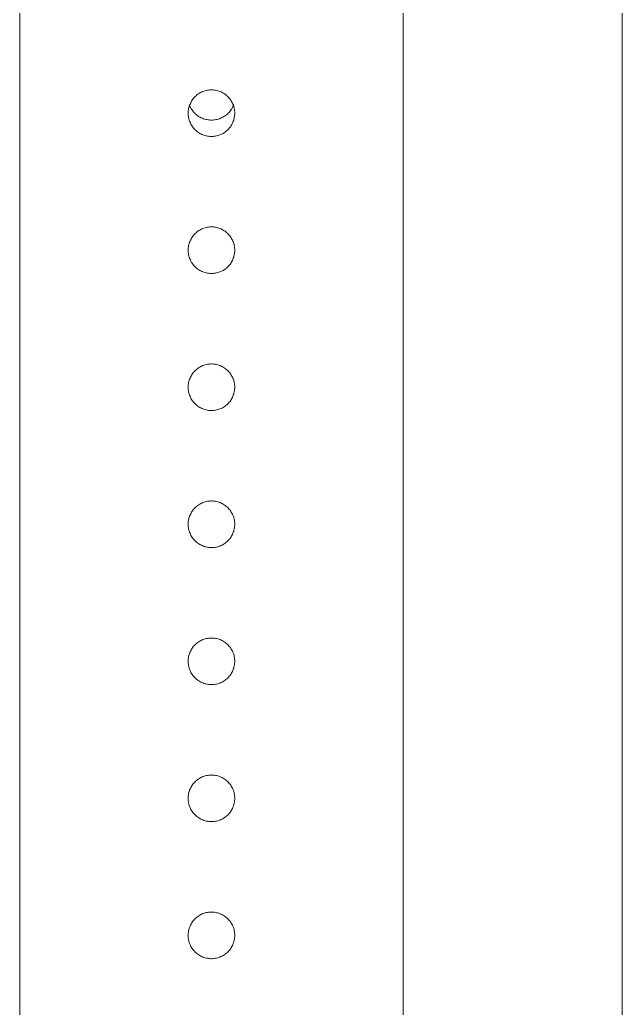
# Model space of a CAD drawing. Header units: millimetres. Extents: x -999 to 4635, y -962 to 3668.
# Drawn here: x 89 to 177, y 2215.9 to 2360.1 of the extents above; entities that cross this region are included whole.
import ezdxf

# ---------------------------------------------------------------- set-up
doc = ezdxf.new("R2010")
doc.units = ezdxf.units.MM
doc.layers.add('GORUNEN', color=7, linetype='Continuous', lineweight=9)

msp = doc.modelspace()

# ---------------------------------------------------------------- linework, layer by layer
at = {"layer": 'GORUNEN'}
for points in [[(89, 2515), (89, 330)], [(145, 330), (145, 2515)], [(177, 329.5), (177, 2515)], [(114.02, 2348.13), (114.1, 2348.28), (114.19, 2348.42), (114.29, 2348.56), (114.4, 2348.69), (114.51, 2348.82), (114.63, 2348.94), (114.75, 2349.05), (114.88, 2349.16), (115.02, 2349.26), (115.16, 2349.36), (115.3, 2349.45), (115.45, 2349.53), (115.61, 2349.6), (115.76, 2349.67), (115.92, 2349.72), (116.08, 2349.77), (116.25, 2349.82), (116.41, 2349.85), (116.58, 2349.87), (116.75, 2349.89), (116.92, 2349.9), (117.09, 2349.9), (117.26, 2349.89), (117.43, 2349.87), (117.59, 2349.85), (117.76, 2349.81), (117.93, 2349.77), (118.09, 2349.72), (118.25, 2349.66), (118.4, 2349.6), (118.56, 2349.52), (118.7, 2349.44), (118.85, 2349.35), (118.99, 2349.26), (119.12, 2349.16), (119.25, 2349.05), (119.38, 2348.93), (119.5, 2348.81), (119.61, 2348.68), (119.71, 2348.55), (119.81, 2348.41), (119.9, 2348.27), (119.99, 2348.12), (120.07, 2347.97), (120.13, 2347.82), (120.2, 2347.66), (120.25, 2347.5), (120.3, 2347.33), (120.33, 2347.17), (120.36, 2347), (120.38, 2346.83), (120.4, 2346.66), (120.4, 2346.5), (120.4, 2346.33), (120.38, 2346.16), (120.36, 2345.99), (120.33, 2345.82), (120.29, 2345.66), (120.25, 2345.49), (120.19, 2345.33), (120.13, 2345.18), (120.06, 2345.02), (119.98, 2344.87)], [(119.98, 2344.87), (119.9, 2344.72), (119.81, 2344.58), (119.71, 2344.44), (119.6, 2344.31), (119.49, 2344.18), (119.37, 2344.06), (119.25, 2343.95), (119.12, 2343.84), (118.98, 2343.74), (118.84, 2343.64), (118.7, 2343.55), (118.55, 2343.47), (118.39, 2343.4), (118.24, 2343.33), (118.08, 2343.28), (117.92, 2343.23), (117.75, 2343.18), (117.59, 2343.15), (117.42, 2343.13), (117.25, 2343.11), (117.08, 2343.1), (116.91, 2343.1), (116.74, 2343.11), (116.57, 2343.13), (116.41, 2343.15), (116.24, 2343.19), (116.07, 2343.23), (115.91, 2343.28), (115.75, 2343.34), (115.6, 2343.4), (115.44, 2343.48), (115.3, 2343.56), (115.15, 2343.65), (115.01, 2343.74), (114.88, 2343.84), (114.75, 2343.95), (114.62, 2344.07), (114.5, 2344.19), (114.39, 2344.32), (114.29, 2344.45), (114.19, 2344.59), (114.1, 2344.73), (114.01, 2344.88), (113.93, 2345.03), (113.87, 2345.18), (113.8, 2345.34), (113.75, 2345.5), (113.7, 2345.67), (113.67, 2345.83), (113.64, 2346), (113.62, 2346.17), (113.6, 2346.34), (113.6, 2346.5), (113.6, 2346.67), (113.62, 2346.84), (113.64, 2347.01), (113.67, 2347.18), (113.71, 2347.34), (113.75, 2347.51), (113.81, 2347.67), (113.87, 2347.82), (113.94, 2347.98), (114.02, 2348.13)], [(117, 2345.5), (116.83, 2345.5), (116.66, 2345.52), (116.49, 2345.54), (116.33, 2345.57), (116.16, 2345.6), (116, 2345.65), (115.84, 2345.7), (115.68, 2345.76), (115.52, 2345.83), (115.37, 2345.9), (115.22, 2345.99), (115.08, 2346.08), (114.94, 2346.17), (114.8, 2346.28), (114.67, 2346.38), (114.55, 2346.5), (114.43, 2346.62), (114.32, 2346.75), (114.21, 2346.88), (114.11, 2347.02), (114.02, 2347.16), (113.94, 2347.31), (113.86, 2347.46), (113.79, 2347.61)], [(120.21, 2347.61), (120.14, 2347.46), (120.06, 2347.31), (119.98, 2347.16), (119.89, 2347.02), (119.79, 2346.88), (119.68, 2346.75), (119.57, 2346.62), (119.45, 2346.5), (119.33, 2346.38), (119.2, 2346.28), (119.06, 2346.17), (118.92, 2346.08), (118.78, 2345.99), (118.63, 2345.9), (118.48, 2345.83), (118.32, 2345.76), (118.16, 2345.7), (118, 2345.65), (117.84, 2345.6), (117.67, 2345.57), (117.51, 2345.54), (117.34, 2345.52), (117.17, 2345.5), (117, 2345.5)], [(114.02, 2328.13), (114.1, 2328.28), (114.19, 2328.42), (114.29, 2328.56), (114.4, 2328.69), (114.51, 2328.82), (114.63, 2328.94), (114.75, 2329.05), (114.88, 2329.16), (115.02, 2329.26), (115.16, 2329.36), (115.3, 2329.45), (115.45, 2329.53), (115.61, 2329.6), (115.76, 2329.67), (115.92, 2329.72), (116.08, 2329.77), (116.25, 2329.82), (116.41, 2329.85), (116.58, 2329.87), (116.75, 2329.89), (116.92, 2329.9), (117.09, 2329.9), (117.26, 2329.89), (117.43, 2329.87), (117.59, 2329.85), (117.76, 2329.81), (117.93, 2329.77), (118.09, 2329.72), (118.25, 2329.66), (118.4, 2329.6), (118.56, 2329.52), (118.7, 2329.44), (118.85, 2329.35), (118.99, 2329.26), (119.12, 2329.16), (119.25, 2329.05), (119.38, 2328.93), (119.5, 2328.81), (119.61, 2328.68), (119.71, 2328.55), (119.81, 2328.41), (119.9, 2328.27), (119.99, 2328.12), (120.07, 2327.97), (120.13, 2327.82), (120.2, 2327.66), (120.25, 2327.5), (120.3, 2327.33), (120.33, 2327.17), (120.36, 2327), (120.38, 2326.83), (120.4, 2326.66), (120.4, 2326.5), (120.4, 2326.33), (120.38, 2326.16), (120.36, 2325.99), (120.33, 2325.82), (120.29, 2325.66), (120.25, 2325.49), (120.19, 2325.33), (120.13, 2325.18), (120.06, 2325.02), (119.98, 2324.87)], [(119.98, 2324.87), (119.9, 2324.72), (119.81, 2324.58), (119.71, 2324.44), (119.6, 2324.31), (119.49, 2324.18), (119.37, 2324.06), (119.25, 2323.95), (119.12, 2323.84), (118.98, 2323.74), (118.84, 2323.64), (118.7, 2323.55), (118.55, 2323.47), (118.39, 2323.4), (118.24, 2323.33), (118.08, 2323.28), (117.92, 2323.23), (117.75, 2323.18), (117.59, 2323.15), (117.42, 2323.13), (117.25, 2323.11), (117.08, 2323.1), (116.91, 2323.1), (116.74, 2323.11), (116.57, 2323.13), (116.41, 2323.15), (116.24, 2323.19), (116.07, 2323.23), (115.91, 2323.28), (115.75, 2323.34), (115.6, 2323.4), (115.44, 2323.48), (115.3, 2323.56), (115.15, 2323.65), (115.01, 2323.74), (114.88, 2323.84), (114.75, 2323.95), (114.62, 2324.07), (114.5, 2324.19), (114.39, 2324.32), (114.29, 2324.45), (114.19, 2324.59), (114.1, 2324.73), (114.01, 2324.88), (113.93, 2325.03), (113.87, 2325.18), (113.8, 2325.34), (113.75, 2325.5), (113.7, 2325.67), (113.67, 2325.83), (113.64, 2326), (113.62, 2326.17), (113.6, 2326.34), (113.6, 2326.5), (113.6, 2326.67), (113.62, 2326.84), (113.64, 2327.01), (113.67, 2327.18), (113.71, 2327.34), (113.75, 2327.51), (113.81, 2327.67), (113.87, 2327.82), (113.94, 2327.98), (114.02, 2328.13)], [(114.02, 2308.13), (114.1, 2308.28), (114.19, 2308.42), (114.29, 2308.56), (114.4, 2308.69), (114.51, 2308.82), (114.63, 2308.94), (114.75, 2309.05), (114.88, 2309.16), (115.02, 2309.26), (115.16, 2309.36), (115.3, 2309.45), (115.45, 2309.53), (115.61, 2309.6), (115.76, 2309.67), (115.92, 2309.72), (116.08, 2309.77), (116.25, 2309.82), (116.41, 2309.85), (116.58, 2309.87), (116.75, 2309.89), (116.92, 2309.9), (117.09, 2309.9), (117.26, 2309.89), (117.43, 2309.87), (117.59, 2309.85), (117.76, 2309.81), (117.93, 2309.77), (118.09, 2309.72), (118.25, 2309.66), (118.4, 2309.6), (118.56, 2309.52), (118.7, 2309.44), (118.85, 2309.35), (118.99, 2309.26), (119.12, 2309.16), (119.25, 2309.05), (119.38, 2308.93), (119.5, 2308.81), (119.61, 2308.68), (119.71, 2308.55), (119.81, 2308.41), (119.9, 2308.27), (119.99, 2308.12), (120.07, 2307.97), (120.13, 2307.82), (120.2, 2307.66), (120.25, 2307.5), (120.3, 2307.33), (120.33, 2307.17), (120.36, 2307), (120.38, 2306.83), (120.4, 2306.66), (120.4, 2306.5), (120.4, 2306.33), (120.38, 2306.16), (120.36, 2305.99), (120.33, 2305.82), (120.29, 2305.66), (120.25, 2305.49), (120.19, 2305.33), (120.13, 2305.18), (120.06, 2305.02), (119.98, 2304.87)], [(119.98, 2304.87), (119.9, 2304.72), (119.81, 2304.58), (119.71, 2304.44), (119.6, 2304.31), (119.49, 2304.18), (119.37, 2304.06), (119.25, 2303.95), (119.12, 2303.84), (118.98, 2303.74), (118.84, 2303.64), (118.7, 2303.55), (118.55, 2303.47), (118.39, 2303.4), (118.24, 2303.33), (118.08, 2303.28), (117.92, 2303.23), (117.75, 2303.18), (117.59, 2303.15), (117.42, 2303.13), (117.25, 2303.11), (117.08, 2303.1), (116.91, 2303.1), (116.74, 2303.11), (116.57, 2303.13), (116.41, 2303.15), (116.24, 2303.19), (116.07, 2303.23), (115.91, 2303.28), (115.75, 2303.34), (115.6, 2303.4), (115.44, 2303.48), (115.3, 2303.56), (115.15, 2303.65), (115.01, 2303.74), (114.88, 2303.84), (114.75, 2303.95), (114.62, 2304.07), (114.5, 2304.19), (114.39, 2304.32), (114.29, 2304.45), (114.19, 2304.59), (114.1, 2304.73), (114.01, 2304.88), (113.93, 2305.03), (113.87, 2305.18), (113.8, 2305.34), (113.75, 2305.5), (113.7, 2305.67), (113.67, 2305.83), (113.64, 2306), (113.62, 2306.17), (113.6, 2306.34), (113.6, 2306.5), (113.6, 2306.67), (113.62, 2306.84), (113.64, 2307.01), (113.67, 2307.18), (113.71, 2307.34), (113.75, 2307.51), (113.81, 2307.67), (113.87, 2307.82), (113.94, 2307.98), (114.02, 2308.13)], [(114.02, 2288.13), (114.1, 2288.28), (114.19, 2288.42), (114.29, 2288.56), (114.4, 2288.69), (114.51, 2288.82), (114.63, 2288.94), (114.75, 2289.05), (114.88, 2289.16), (115.02, 2289.26), (115.16, 2289.36), (115.3, 2289.45), (115.45, 2289.53), (115.61, 2289.6), (115.76, 2289.67), (115.92, 2289.72), (116.08, 2289.77), (116.25, 2289.82), (116.41, 2289.85), (116.58, 2289.87), (116.75, 2289.89), (116.92, 2289.9), (117.09, 2289.9), (117.26, 2289.89), (117.43, 2289.87), (117.59, 2289.85), (117.76, 2289.81), (117.93, 2289.77), (118.09, 2289.72), (118.25, 2289.66), (118.4, 2289.6), (118.56, 2289.52), (118.7, 2289.44), (118.85, 2289.35), (118.99, 2289.26), (119.12, 2289.16), (119.25, 2289.05), (119.38, 2288.93), (119.5, 2288.81), (119.61, 2288.68), (119.71, 2288.55), (119.81, 2288.41), (119.9, 2288.27), (119.99, 2288.12), (120.07, 2287.97), (120.13, 2287.82), (120.2, 2287.66), (120.25, 2287.5), (120.3, 2287.33), (120.33, 2287.17), (120.36, 2287), (120.38, 2286.83), (120.4, 2286.66), (120.4, 2286.5), (120.4, 2286.33), (120.38, 2286.16), (120.36, 2285.99), (120.33, 2285.82), (120.29, 2285.66), (120.25, 2285.49), (120.19, 2285.33), (120.13, 2285.18), (120.06, 2285.02), (119.98, 2284.87)], [(119.98, 2284.87), (119.9, 2284.72), (119.81, 2284.58), (119.71, 2284.44), (119.6, 2284.31), (119.49, 2284.18), (119.37, 2284.06), (119.25, 2283.95), (119.12, 2283.84), (118.98, 2283.74), (118.84, 2283.64), (118.7, 2283.55), (118.55, 2283.47), (118.39, 2283.4), (118.24, 2283.33), (118.08, 2283.28), (117.92, 2283.23), (117.75, 2283.18), (117.59, 2283.15), (117.42, 2283.13), (117.25, 2283.11), (117.08, 2283.1), (116.91, 2283.1), (116.74, 2283.11), (116.57, 2283.13), (116.41, 2283.15), (116.24, 2283.19), (116.07, 2283.23), (115.91, 2283.28), (115.75, 2283.34), (115.6, 2283.4), (115.44, 2283.48), (115.3, 2283.56), (115.15, 2283.65), (115.01, 2283.74), (114.88, 2283.84), (114.75, 2283.95), (114.62, 2284.07), (114.5, 2284.19), (114.39, 2284.32), (114.29, 2284.45), (114.19, 2284.59), (114.1, 2284.73), (114.01, 2284.88), (113.93, 2285.03), (113.87, 2285.18), (113.8, 2285.34), (113.75, 2285.5), (113.7, 2285.67), (113.67, 2285.83), (113.64, 2286), (113.62, 2286.17), (113.6, 2286.34), (113.6, 2286.5), (113.6, 2286.67), (113.62, 2286.84), (113.64, 2287.01), (113.67, 2287.18), (113.71, 2287.34), (113.75, 2287.51), (113.81, 2287.67), (113.87, 2287.82), (113.94, 2287.98), (114.02, 2288.13)], [(114.02, 2268.13), (114.1, 2268.28), (114.19, 2268.42), (114.29, 2268.56), (114.4, 2268.69), (114.51, 2268.82), (114.63, 2268.94), (114.75, 2269.05), (114.88, 2269.16), (115.02, 2269.26), (115.16, 2269.36), (115.3, 2269.45), (115.45, 2269.53), (115.61, 2269.6), (115.76, 2269.67), (115.92, 2269.72), (116.08, 2269.77), (116.25, 2269.82), (116.41, 2269.85), (116.58, 2269.87), (116.75, 2269.89), (116.92, 2269.9), (117.09, 2269.9), (117.26, 2269.89), (117.43, 2269.87), (117.59, 2269.85), (117.76, 2269.81), (117.93, 2269.77), (118.09, 2269.72), (118.25, 2269.66), (118.4, 2269.6), (118.56, 2269.52), (118.7, 2269.44), (118.85, 2269.35), (118.99, 2269.26), (119.12, 2269.16), (119.25, 2269.05), (119.38, 2268.93), (119.5, 2268.81), (119.61, 2268.68), (119.71, 2268.55), (119.81, 2268.41), (119.9, 2268.27), (119.99, 2268.12), (120.07, 2267.97), (120.13, 2267.82), (120.2, 2267.66), (120.25, 2267.5), (120.3, 2267.33), (120.33, 2267.17), (120.36, 2267), (120.38, 2266.83), (120.4, 2266.66), (120.4, 2266.5), (120.4, 2266.33), (120.38, 2266.16), (120.36, 2265.99), (120.33, 2265.82), (120.29, 2265.66), (120.25, 2265.49), (120.19, 2265.33), (120.13, 2265.18), (120.06, 2265.02), (119.98, 2264.87)], [(119.98, 2264.87), (119.9, 2264.72), (119.81, 2264.58), (119.71, 2264.44), (119.6, 2264.31), (119.49, 2264.18), (119.37, 2264.06), (119.25, 2263.95), (119.12, 2263.84), (118.98, 2263.74), (118.84, 2263.64), (118.7, 2263.55), (118.55, 2263.47), (118.39, 2263.4), (118.24, 2263.33), (118.08, 2263.28), (117.92, 2263.23), (117.75, 2263.18), (117.59, 2263.15), (117.42, 2263.13), (117.25, 2263.11), (117.08, 2263.1), (116.91, 2263.1), (116.74, 2263.11), (116.57, 2263.13), (116.41, 2263.15), (116.24, 2263.19), (116.07, 2263.23), (115.91, 2263.28), (115.75, 2263.34), (115.6, 2263.4), (115.44, 2263.48), (115.3, 2263.56), (115.15, 2263.65), (115.01, 2263.74), (114.88, 2263.84), (114.75, 2263.95), (114.62, 2264.07), (114.5, 2264.19), (114.39, 2264.32), (114.29, 2264.45), (114.19, 2264.59), (114.1, 2264.73), (114.01, 2264.88), (113.93, 2265.03), (113.87, 2265.18), (113.8, 2265.34), (113.75, 2265.5), (113.7, 2265.67), (113.67, 2265.83), (113.64, 2266), (113.62, 2266.17), (113.6, 2266.34), (113.6, 2266.5), (113.6, 2266.67), (113.62, 2266.84), (113.64, 2267.01), (113.67, 2267.18), (113.71, 2267.34), (113.75, 2267.51), (113.81, 2267.67), (113.87, 2267.82), (113.94, 2267.98), (114.02, 2268.13)], [(114.02, 2248.13), (114.1, 2248.28), (114.19, 2248.42), (114.29, 2248.56), (114.4, 2248.69), (114.51, 2248.82), (114.63, 2248.94), (114.75, 2249.05), (114.88, 2249.16), (115.02, 2249.26), (115.16, 2249.36), (115.3, 2249.45), (115.45, 2249.53), (115.61, 2249.6), (115.76, 2249.67), (115.92, 2249.72), (116.08, 2249.77), (116.25, 2249.82), (116.41, 2249.85), (116.58, 2249.87), (116.75, 2249.89), (116.92, 2249.9), (117.09, 2249.9), (117.26, 2249.89), (117.43, 2249.87), (117.59, 2249.85), (117.76, 2249.81), (117.93, 2249.77), (118.09, 2249.72), (118.25, 2249.66), (118.4, 2249.6), (118.56, 2249.52), (118.7, 2249.44), (118.85, 2249.35), (118.99, 2249.26), (119.12, 2249.16), (119.25, 2249.05), (119.38, 2248.93), (119.5, 2248.81), (119.61, 2248.68), (119.71, 2248.55), (119.81, 2248.41), (119.9, 2248.27), (119.99, 2248.12), (120.07, 2247.97), (120.13, 2247.82), (120.2, 2247.66), (120.25, 2247.5), (120.3, 2247.33), (120.33, 2247.17), (120.36, 2247), (120.38, 2246.83), (120.4, 2246.66), (120.4, 2246.5), (120.4, 2246.33), (120.38, 2246.16), (120.36, 2245.99), (120.33, 2245.82), (120.29, 2245.66), (120.25, 2245.49), (120.19, 2245.33), (120.13, 2245.18), (120.06, 2245.02), (119.98, 2244.87)], [(119.98, 2244.87), (119.9, 2244.72), (119.81, 2244.58), (119.71, 2244.44), (119.6, 2244.31), (119.49, 2244.18), (119.37, 2244.06), (119.25, 2243.95), (119.12, 2243.84), (118.98, 2243.74), (118.84, 2243.64), (118.7, 2243.55), (118.55, 2243.47), (118.39, 2243.4), (118.24, 2243.33), (118.08, 2243.28), (117.92, 2243.23), (117.75, 2243.18), (117.59, 2243.15), (117.42, 2243.13), (117.25, 2243.11), (117.08, 2243.1), (116.91, 2243.1), (116.74, 2243.11), (116.57, 2243.13), (116.41, 2243.15), (116.24, 2243.19), (116.07, 2243.23), (115.91, 2243.28), (115.75, 2243.34), (115.6, 2243.4), (115.44, 2243.48), (115.3, 2243.56), (115.15, 2243.65), (115.01, 2243.74), (114.88, 2243.84), (114.75, 2243.95), (114.62, 2244.07), (114.5, 2244.19), (114.39, 2244.32), (114.29, 2244.45), (114.19, 2244.59), (114.1, 2244.73), (114.01, 2244.88), (113.93, 2245.03), (113.87, 2245.18), (113.8, 2245.34), (113.75, 2245.5), (113.7, 2245.67), (113.67, 2245.83), (113.64, 2246), (113.62, 2246.17), (113.6, 2246.34), (113.6, 2246.5), (113.6, 2246.67), (113.62, 2246.84), (113.64, 2247.01), (113.67, 2247.18), (113.71, 2247.34), (113.75, 2247.51), (113.81, 2247.67), (113.87, 2247.82), (113.94, 2247.98), (114.02, 2248.13)], [(114.02, 2228.13), (114.1, 2228.28), (114.19, 2228.42), (114.29, 2228.56), (114.4, 2228.69), (114.51, 2228.82), (114.63, 2228.94), (114.75, 2229.05), (114.88, 2229.16), (115.02, 2229.26), (115.16, 2229.36), (115.3, 2229.45), (115.45, 2229.53), (115.61, 2229.6), (115.76, 2229.67), (115.92, 2229.72), (116.08, 2229.77), (116.25, 2229.82), (116.41, 2229.85), (116.58, 2229.87), (116.75, 2229.89), (116.92, 2229.9), (117.09, 2229.9), (117.26, 2229.89), (117.43, 2229.87), (117.59, 2229.85), (117.76, 2229.81), (117.93, 2229.77), (118.09, 2229.72), (118.25, 2229.66), (118.4, 2229.6), (118.56, 2229.52), (118.7, 2229.44), (118.85, 2229.35), (118.99, 2229.26), (119.12, 2229.16), (119.25, 2229.05), (119.38, 2228.93), (119.5, 2228.81), (119.61, 2228.68), (119.71, 2228.55), (119.81, 2228.41), (119.9, 2228.27), (119.99, 2228.12), (120.07, 2227.97), (120.13, 2227.82), (120.2, 2227.66), (120.25, 2227.5), (120.3, 2227.33), (120.33, 2227.17), (120.36, 2227), (120.38, 2226.83), (120.4, 2226.66), (120.4, 2226.5), (120.4, 2226.33), (120.38, 2226.16), (120.36, 2225.99), (120.33, 2225.82), (120.29, 2225.66), (120.25, 2225.49), (120.19, 2225.33), (120.13, 2225.18), (120.06, 2225.02), (119.98, 2224.87)], [(119.98, 2224.87), (119.9, 2224.72), (119.81, 2224.58), (119.71, 2224.44), (119.6, 2224.31), (119.49, 2224.18), (119.37, 2224.06), (119.25, 2223.95), (119.12, 2223.84), (118.98, 2223.74), (118.84, 2223.64), (118.7, 2223.55), (118.55, 2223.47), (118.39, 2223.4), (118.24, 2223.33), (118.08, 2223.28), (117.92, 2223.23), (117.75, 2223.18), (117.59, 2223.15), (117.42, 2223.13), (117.25, 2223.11), (117.08, 2223.1), (116.91, 2223.1), (116.74, 2223.11), (116.57, 2223.13), (116.41, 2223.15), (116.24, 2223.19), (116.07, 2223.23), (115.91, 2223.28), (115.75, 2223.34), (115.6, 2223.4), (115.44, 2223.48), (115.3, 2223.56), (115.15, 2223.65), (115.01, 2223.74), (114.88, 2223.84), (114.75, 2223.95), (114.62, 2224.07), (114.5, 2224.19), (114.39, 2224.32), (114.29, 2224.45), (114.19, 2224.59), (114.1, 2224.73), (114.01, 2224.88), (113.93, 2225.03), (113.87, 2225.18), (113.8, 2225.34), (113.75, 2225.5), (113.7, 2225.67), (113.67, 2225.83), (113.64, 2226), (113.62, 2226.17), (113.6, 2226.34), (113.6, 2226.5), (113.6, 2226.67), (113.62, 2226.84), (113.64, 2227.01), (113.67, 2227.18), (113.71, 2227.34), (113.75, 2227.51), (113.81, 2227.67), (113.87, 2227.82), (113.94, 2227.98), (114.02, 2228.13)]]:
    msp.add_lwpolyline(points, dxfattribs=at)

doc.saveas('drawing.dxf')
